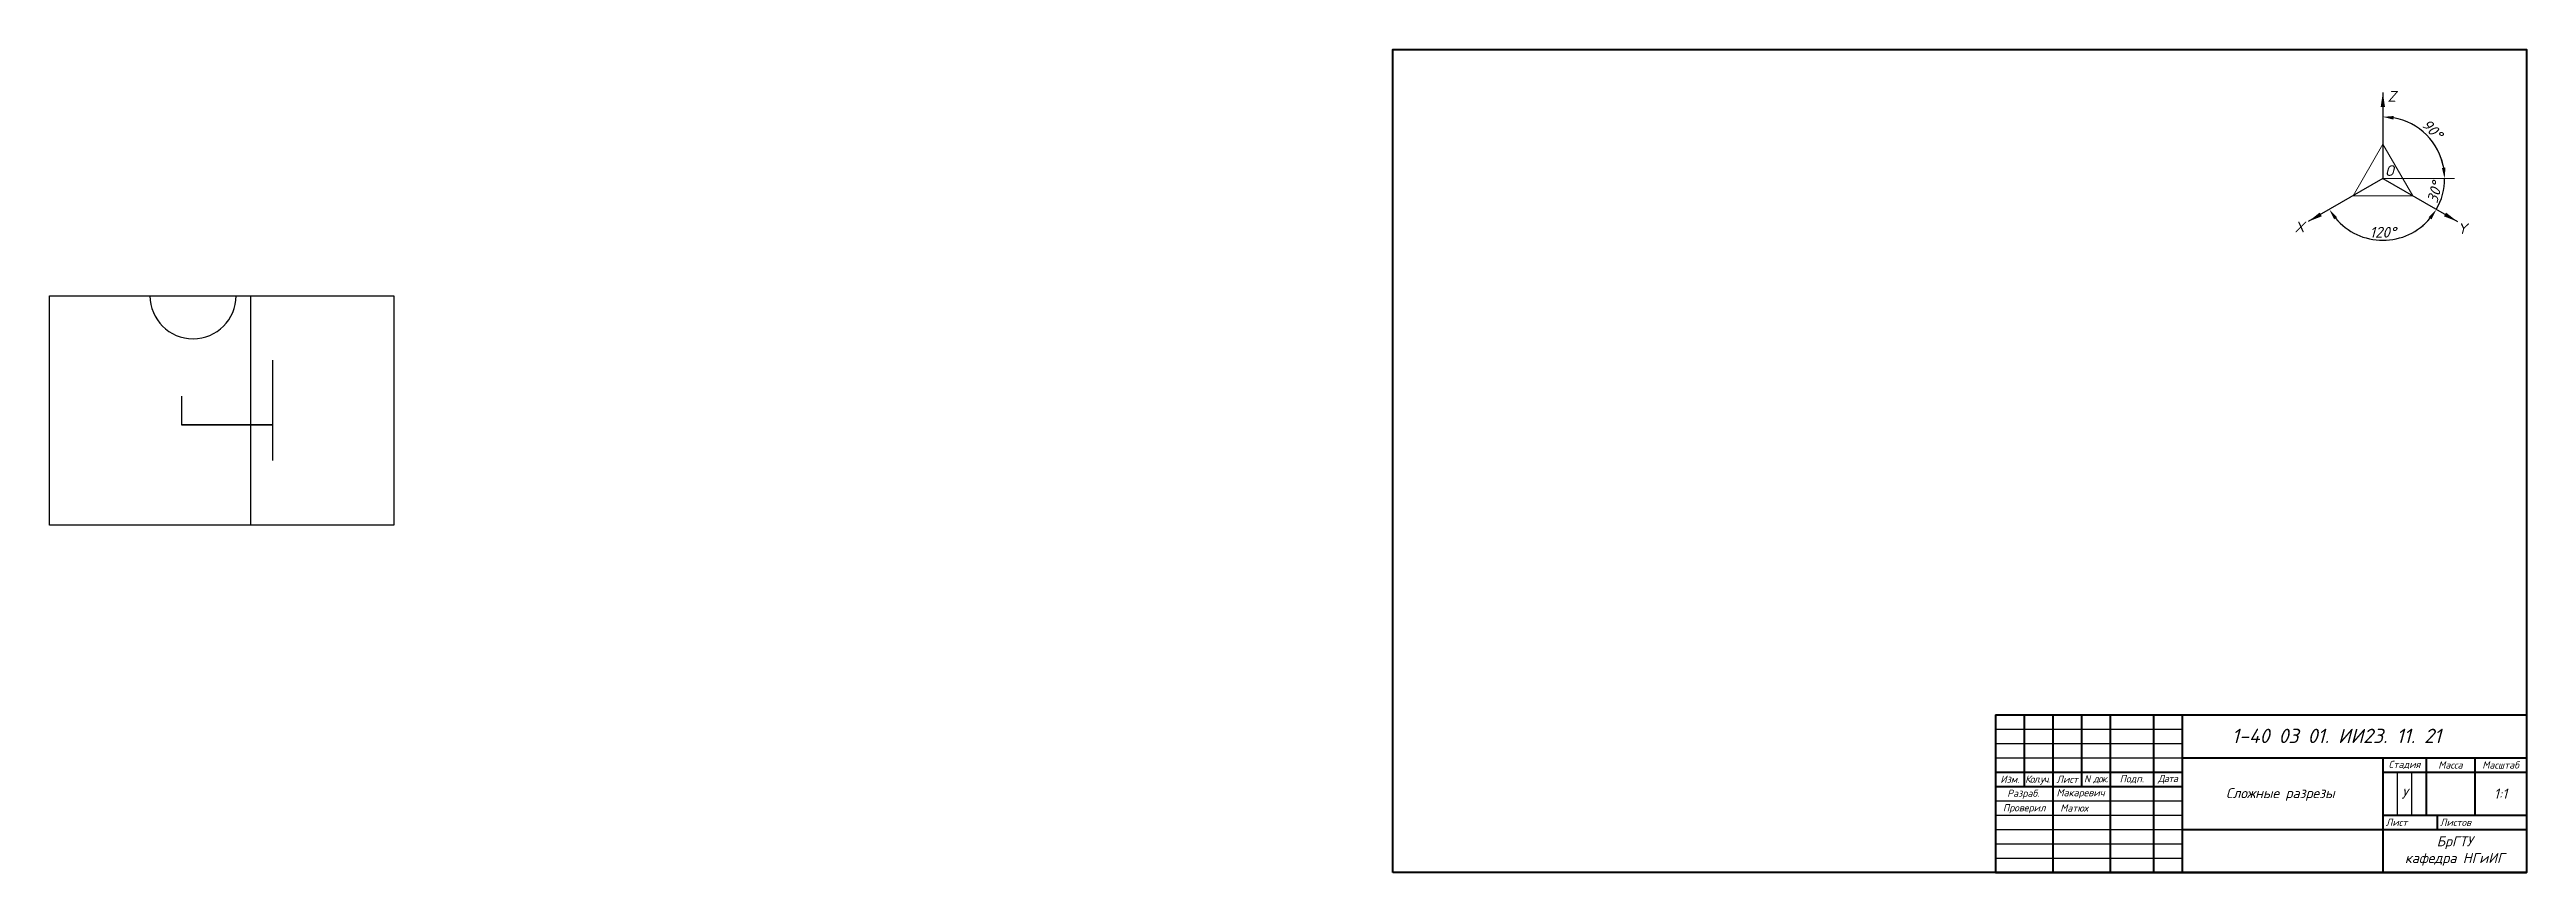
# Model space of a CAD drawing. Header units: millimetres. Extents: x -468 to 395, y 0 to 287.
import ezdxf

# ---------------------------------------------------------------- set-up
doc = ezdxf.new("R2010")
doc.units = ezdxf.units.MM
doc.header["$LTSCALE"] = 0.5
doc.styles.add('GOST-2.304_Type-B', font='isocpeui.ttf')
doc.dimstyles.new('ISO-25', dxfattribs={"dimscale": 1.5, "dimtxt": 2.5, "dimasz": 2.5, "dimexe": 1.25, "dimexo": 0.625, "dimtad": 1, "dimtxsty": 'GOST-2.304_Type-B', "dimcen": 2.5, "dimadec": 0, "dimazin": 0, "dimtfac": 1, "dimtmove": 0, "dimatfit": 3, "dimfxl": 1, "dimarcsym": 0})

# ---------------------------------------------------------------- blocks, each defined once
blk = doc.blocks.new('*D8')
at = {"color": 0, "lineweight": -2, "transparency": 16777216}
for start, end in [(330, 0), (9.99664, 19.99328), (310.00672, 320.00336)]:
    blk.add_arc((345.27, 242.22), 21.52, start, end, dxfattribs=at)
at = {"color": 0, "transparency": 16777216}
for points in [[(367.09, 246.01), (365.84, 245.9), (366.79, 242.22)], [(361.24, 228.75), (362.27, 228.03), (363.91, 231.46)]]:
    blk.add_solid(points, dxfattribs=at)
at = {"layer": 'Defpoints', "color": 0, "transparency": 16777216}
for p in [(345.27, 242.22), (345.27, 242.22), (370.27, 242.22), (365.49, 234.86), (371.25, 227.22)]:
    blk.add_point(p, dxfattribs=at)
at = {"color": 0, "lineweight": 20, "transparency": 16777216, "insert": (363.34, 237.38), "char_height": 3.75, "attachment_point": 5, "rotation": 75, "style": 'GOST-2.304_Type-B'}
blk.add_mtext('30°', dxfattribs=at)
blk = doc.blocks.new('*D9')
at = {"color": 0, "lineweight": -2, "transparency": 16777216}
blk.add_arc((345.27, 242.22), 21.52, 219.99664, 320.00336, dxfattribs=at)
at = {"color": 0, "transparency": 16777216}
for points in [[(328.27, 228.03), (329.29, 228.75), (326.63, 231.46)], [(361.24, 228.75), (362.27, 228.03), (363.91, 231.46)]]:
    blk.add_solid(points, dxfattribs=at)
at = {"layer": 'Defpoints', "color": 0, "transparency": 16777216}
for p in [(345.27, 242.22), (345.27, 242.22), (319.29, 227.22), (371.25, 227.22), (337.91, 222)]:
    blk.add_point(p, dxfattribs=at)
at = {"color": 0, "lineweight": 20, "transparency": 16777216, "insert": (345.27, 223.51), "char_height": 3.75, "attachment_point": 5, "style": 'GOST-2.304_Type-B'}
blk.add_mtext('120°', dxfattribs=at)
blk = doc.blocks.new('*D10')
at = {"color": 0, "lineweight": -2, "transparency": 16777216}
blk.add_arc((345.27, 242.22), 21.52, 9.99664, 80.00336, dxfattribs=at)
at = {"color": 0, "transparency": 16777216}
for points in [[(348.95, 262.79), (349.06, 264.04), (345.27, 263.74)], [(367.09, 246.01), (365.84, 245.9), (366.79, 242.22)]]:
    blk.add_solid(points, dxfattribs=at)
at = {"layer": 'Defpoints', "color": 0, "transparency": 16777216}
for p in [(345.27, 272.22), (363.91, 252.98), (345.27, 242.22), (345.27, 242.22), (370.27, 242.22)]:
    blk.add_point(p, dxfattribs=at)
at = {"color": 0, "lineweight": 20, "transparency": 16777216, "insert": (362.48, 259.43), "char_height": 3.75, "attachment_point": 5, "rotation": 315, "style": 'GOST-2.304_Type-B'}
blk.add_mtext('90°', dxfattribs=at)

msp = doc.modelspace()

# ---------------------------------------------------------------- linework, layer by layer
at = {"lineweight": 30}
for p, q in [((345.269, 272.22), (345.269, 242.22)), ((345.269, 242.22), (319.289, 227.22)), ((345.269, 242.22), (371.25, 227.22))]:
    msp.add_line(p, q, dxfattribs=at)
at = {"color": 1, "lineweight": 20}
for p, q in [((345.269, 254.22), (334.877, 236.22)), ((355.662, 236.22), (345.269, 254.22)), ((334.877, 236.22), (355.662, 236.22))]:
    msp.add_line(p, q, dxfattribs=at)
at = {"lineweight": 20}
msp.add_line((345.269, 242.22), (370.269, 242.22), dxfattribs=at)
for p, q in [((-467.706, 201.36), (-347.706, 201.36)), ((-467.706, 121.36), (-467.706, 201.36)), ((-397.706, 201.36, 20), (-397.706, 121.36, 20)), ((-372.706, 201.36, 20), (-372.706, 201.36, 20)), ((-347.706, 201.36), (-347.706, 121.36)), ((-390.056, 178.86, 53), (-390.056, 143.86, 53)), ((-421.706, 166.36, 20), (-421.706, 156.36, 20)), ((-421.706, 156.36, 20), (-390.056, 156.36, 53)), ((-390.056, 156.36, 20), (-421.706, 156.36, 20)), ((-390.056, 156.36, 53), (-390.056, 156.36, 20)), ((-347.706, 121.36), (-467.706, 121.36))]:
    msp.add_line(p, q)
at = {"lineweight": 60}
for p in [(395.31, 110.234), (210.31, 55.234)]:
    msp.add_line(p, (395.31, 55.234), dxfattribs=at)
at = {"linetype": 'Continuous', "lineweight": 60}
for p, q in [((210.31, 55.234), (395.31, 55.234)), ((210.31, 55.234), (210.31, 0.234)), ((220.31, 55.234), (220.31, 30.234)), ((230.31, 55.234), (230.31, 0.234)), ((240.31, 55.234), (240.31, 30.234)), ((250.31, 55.234), (250.31, 0.234)), ((265.31, 55.234), (265.31, 0.234)), ((275.31, 55.234), (275.31, 0.234)), ((395.31, 55.234), (395.31, 0.234)), ((210.31, 35.234), (275.31, 35.234)), ((275.31, 40.234), (395.31, 40.234)), ((345.31, 40.234), (345.31, 0.234)), ((345.31, 35.234), (395.31, 35.234)), ((360.31, 40.234), (360.31, 20.234)), ((377.31, 40.234), (377.31, 20.234)), ((210.31, 30.234), (275.31, 30.234)), ((345.31, 20.234), (395.31, 20.234)), ((364.173, 20.234), (364.173, 15.234)), ((275.31, 15.234), (395.31, 15.234)), ((210.31, 0.234), (395.31, 0.234))]:
    msp.add_line(p, q, dxfattribs=at)
at = {"linetype": 'Continuous'}
for p, q in [((210.31, 50.234), (275.31, 50.234)), ((210.31, 45.234), (275.31, 45.234)), ((210.31, 40.234), (275.31, 40.234)), ((350.31, 35.234), (350.31, 20.234)), ((355.31, 35.234), (355.31, 20.234)), ((210.31, 25.234), (275.31, 25.234)), ((210.31, 20.234), (275.31, 20.234)), ((210.31, 15.234), (275.31, 15.234)), ((210.31, 10.234), (275.31, 10.234)), ((210.31, 5.234), (275.31, 5.234))]:
    msp.add_line(p, q, dxfattribs=at)
at = {"lineweight": 60}
msp.add_lwpolyline([(0.31, 0.234), (0.31, 287.234), (395.31, 287.234), (395.31, 0.234), (0.31, 0.234)], dxfattribs=at)
at = {"lineweight": 20}
for points in [[(345.269, 272.22, 0, 1.5, 0), (345.269, 267.22, 1.5, 1.5, 0)], [(319.289, 227.22, 0, 1.5, 0), (323.619, 229.72, 1.5, 1.5, 0)], [(371.25, 227.22, 0, 1.5, 0), (366.92, 229.72, 1.5, 1.5, 0)]]:
    msp.add_lwpolyline(points, format="xyseb", dxfattribs=at)
at = {"const_width": 0.5, "elevation": 53}
msp.add_lwpolyline([(-390.056, 156.36), (-390.056, 156.36)], dxfattribs=at)
msp.add_arc((-417.706, 201.36, 20), 15, 180, 0)

# ---------------------------------------------------------------- texts
at = {"lineweight": 20, "char_height": 3.75, "attachment_point": 5, "style": 'GOST-2.304_Type-B'}
for s, insert in [('Z', (348.378, 270.867)), ('О', (347.549, 245.006)), ('X', (316.238, 225.369)), ('Y', (372.945, 224.749))]:
    msp.add_mtext(s, dxfattribs=dict(at, insert=insert))
at = {"color": 1, "linetype": 'Continuous', "attachment_point": 5, "style": 'GOST-2.304_Type-B'}
for s, insert, char_height, width in [('1-40 03 01. ИИ23. 11. 21', (329.132, 47.871), 5, 100.78517), ('Макаревич', (239.967, 27.734), 2.5, 18), ('Матюх', (237.691, 22.734), 2.5, 18)]:
    msp.add_mtext(s, dxfattribs=dict(at, insert=insert, char_height=char_height, width=width))
at = {"linetype": 'Continuous', "style": 'GOST-2.304_Type-B'}
for s, insert, char_height, width, attachment_point in [('Стадия', (352.81, 37.734), 2.5, 13, 5), ('Масса', (368.81, 37.734), 2.5, 15, 5), ('Масштаб', (386.31, 37.734), 2.5, 16, 5), ('Изм.', (215.31, 32.734), 2.5, 8, 5), ('Разраб.', (219.974, 27.533), 2.5, 18, 5), ('{\\T0.8;Кол.уч.}', (224.907, 32.466), 2.5, 9, 5), ('Лист', (235.31, 32.734), 2.5, 8, 5), ('{\\T0.8;N док.}', (245.31, 32.734), 2.5, 9, 5), ('Подп.', (257.81, 32.734), 2.5, 13, 5), ('{\\T0.9;Дата}', (270.31, 32.734), 2.5, 8, 5), ('{\\C1;Сложные разрезы}', (309.556, 27.436), 3.5, 61.57104, 5), ('У', (352.81, 27.734), 3.5, 3, 5), ('1:1', (386.31, 27.734), 3.5, 16, 5), ('Проверил', (220.31, 22.466), 2.5, 18, 5), ('Лист', (346.31, 17.734), 2.5, 16.86364, 4), ('Листов', (365.173, 17.734), 2.5, 29.13636, 4), ('БрГТУ \\Pкафедра НГиИГ', (370.31, 7.734), 3.5, 48, 5)]:
    msp.add_mtext(s, dxfattribs=dict(at, insert=insert, char_height=char_height, width=width, attachment_point=attachment_point))

# ---------------------------------------------------------------- dimensions: what is measured, and where the dimension line sits
at = {"lineweight": 20}
for base, line1, line2, picture, middle in [((363.907, 252.98), ((345.269, 272.22), (345.269, 242.22)), ((345.269, 242.22), (370.269, 242.22)), '*D10', (362.475, 259.426)), ((337.909, 221.998), ((345.269, 242.22), (371.25, 227.22)), ((345.269, 242.22), (319.289, 227.22)), '*D9', (345.269, 223.512)), ((365.492, 234.86), ((345.269, 242.22), (371.25, 227.22)), ((345.269, 242.22), (370.269, 242.22)), '*D8', (363.34, 237.378))]:
    dim = msp.add_angular_dim_2l(base=base, line1=line1, line2=line2, dimstyle='ISO-25', dxfattribs=at)
    dim.commit()
    dim.dimension.update_dxf_attribs({"geometry": picture, "text_midpoint": middle})

doc.saveas('drawing.dxf')
